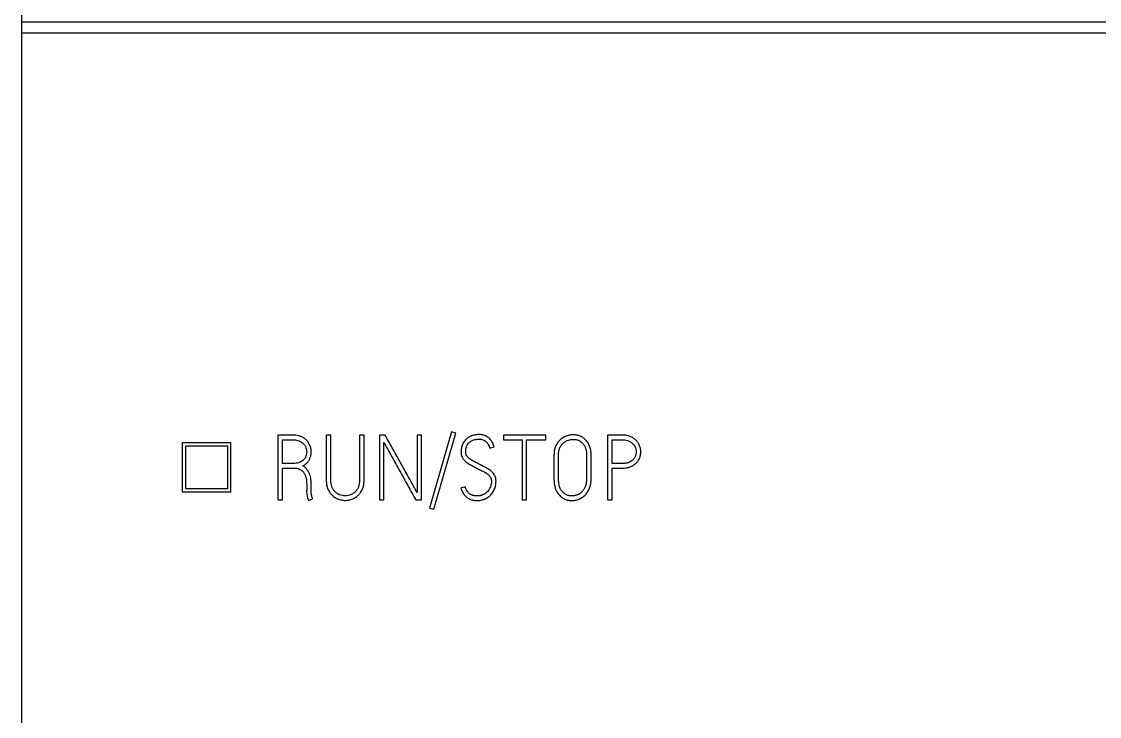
# Model space of a CAD drawing. Extents: x 0 to 420, y 0 to 297.
# Drawn here: x 90.48 to 123.69, y 188.92 to 210.32 of the extents above; entities that cross this region are included whole.
import ezdxf

# ---------------------------------------------------------------- set-up
doc = ezdxf.new("R2010")
doc.units = 0
doc.header["$LTSCALE"] = 23.1
doc.layers.add('10000_FRONT', color=7, linetype='CONTINUOUS')
doc.layers.add('10500_FRONT_LABELING', color=7, linetype='CONTINUOUS')

msp = doc.modelspace()

# ---------------------------------------------------------------- linework, layer by layer
at = {"layer": '10000_FRONT', "color": 7, "linetype": 'CONTINUOUS'}
for p, q in [((90.478, 232.835), (90.478, 142.835)), ((90.478, 210.315), (161.978, 210.315)), ((90.478, 209.982), (161.978, 209.982)), ((95.428, 197.343), (95.428, 195.841)), ((96.928, 197.343), (95.428, 197.343)), ((96.928, 195.841), (96.928, 197.343)), ((95.528, 197.243), (95.528, 195.941)), ((96.828, 197.243), (95.528, 197.243)), ((96.828, 195.941), (96.828, 197.243)), ((95.528, 195.941), (96.828, 195.941)), ((95.428, 195.841), (96.928, 195.841))]:
    msp.add_line(p, q, dxfattribs=at)
at = {"layer": '10500_FRONT_LABELING', "color": 7, "linetype": 'CONTINUOUS'}
for p, q in [((103.723, 197.682), (103.049, 195.338)), ((103.185, 195.299), (103.859, 197.643)), ((103.859, 197.643), (103.723, 197.682)), ((98.378, 197.585), (98.378, 195.585)), ((98.838, 197.585), (98.378, 197.585)), ((98.519, 196.711), (98.519, 197.443)), ((98.519, 197.443), (98.838, 197.443)), ((99.867, 197.587), (99.867, 196.178)), ((100.009, 197.587), (99.867, 197.587)), ((100.009, 196.178), (100.009, 197.587)), ((100.888, 197.587), (100.888, 196.178)), ((101.029, 197.587), (100.888, 197.587)), ((101.029, 196.178), (101.029, 197.587)), ((101.504, 197.585), (101.504, 195.585)), ((101.684, 197.585), (101.504, 197.585)), ((101.642, 195.585), (101.642, 197.36)), ((102.663, 197.585), (102.663, 195.815)), ((102.805, 197.585), (102.663, 197.585)), ((102.805, 195.585), (102.805, 197.585)), ((105.326, 197.582), (105.326, 197.44)), ((106.633, 197.582), (105.326, 197.582)), ((105.326, 197.44), (105.898, 197.44)), ((105.898, 197.44), (105.898, 195.585)), ((106.039, 195.585), (106.039, 197.44)), ((106.039, 197.44), (106.633, 197.44)), ((106.633, 197.44), (106.633, 197.582)), ((108.53, 197.585), (108.53, 195.585)), ((108.991, 197.585), (108.53, 197.585)), ((108.672, 196.708), (108.672, 197.443)), ((108.672, 197.443), (108.991, 197.443)), ((104.907, 197.18), (105.043, 197.218)), ((106.882, 196.98), (106.882, 196.217)), ((107.021, 196.217), (107.021, 196.98)), ((107.884, 196.98), (107.884, 196.217)), ((108.025, 196.217), (108.025, 196.98)), ((98.86, 196.711), (98.519, 196.711)), ((108.991, 196.708), (108.672, 196.708)), ((98.519, 195.585), (98.519, 196.569)), ((98.519, 196.569), (98.855, 196.569)), ((108.672, 195.585), (108.672, 196.566)), ((108.672, 196.566), (108.991, 196.566)), ((99.262, 196.07), (99.262, 195.895)), ((99.401, 195.987), (99.401, 196.042)), ((104.147, 195.992), (104.011, 195.953)), ((99.262, 195.895), (99.26, 195.87)), ((99.315, 195.571), (99.445, 195.621)), ((98.378, 195.585), (98.519, 195.585)), ((101.504, 195.585), (101.642, 195.585)), ((102.63, 195.585), (102.805, 195.585)), ((103.049, 195.338), (103.185, 195.299)), ((105.898, 195.585), (106.039, 195.585)), ((108.53, 195.585), (108.672, 195.585))]:
    msp.add_line(p, q, dxfattribs=at)
for points, knots in [([(105.043, 197.218), (105.031, 197.259), (105.015, 197.299), (104.987, 197.356), (104.976, 197.374), (104.959, 197.401), (104.952, 197.409), (104.94, 197.427), (104.933, 197.435), (104.898, 197.476), (104.866, 197.505), (104.795, 197.553), (104.756, 197.571), (104.705, 197.586), (104.694, 197.588), (104.673, 197.593), (104.663, 197.595), (104.631, 197.599), (104.61, 197.601), (104.567, 197.602), (104.546, 197.601), (104.503, 197.598), (104.482, 197.595), (104.418, 197.585), (104.377, 197.575), (104.327, 197.556), (104.317, 197.552), (104.298, 197.543), (104.288, 197.538), (104.26, 197.523), (104.242, 197.512), (104.216, 197.493), (104.207, 197.487), (104.191, 197.473), (104.183, 197.466), (104.159, 197.443), (104.145, 197.427), (104.119, 197.394), (104.107, 197.376), (104.09, 197.349), (104.085, 197.339), (104.075, 197.32), (104.071, 197.31), (104.058, 197.281), (104.051, 197.261), (104.041, 197.23), (104.039, 197.22), (104.034, 197.199), (104.031, 197.189), (104.026, 197.157), (104.023, 197.136), (104.02, 197.093), (104.019, 197.072), (104.02, 197.04), (104.021, 197.029), (104.023, 197.008), (104.024, 196.997), (104.03, 196.965), (104.035, 196.945), (104.047, 196.915), (104.052, 196.905), (104.062, 196.886), (104.068, 196.877), (104.079, 196.859), (104.086, 196.85), (104.099, 196.833), (104.106, 196.825), (104.12, 196.809), (104.127, 196.801), (104.142, 196.786), (104.15, 196.779), (104.174, 196.758), (104.191, 196.745), (104.226, 196.72), (104.244, 196.708), (104.28, 196.686), (104.299, 196.675), (104.337, 196.655), (104.356, 196.646), (104.394, 196.626), (104.413, 196.616), (104.451, 196.595), (104.47, 196.585), (104.507, 196.564), (104.526, 196.554), (104.564, 196.534), (104.583, 196.524), (104.621, 196.505), (104.641, 196.495), (104.679, 196.477), (104.699, 196.468), (104.737, 196.448), (104.755, 196.437), (104.783, 196.42), (104.792, 196.415), (104.81, 196.403), (104.819, 196.396), (104.836, 196.383), (104.844, 196.377), (104.861, 196.362), (104.868, 196.355), (104.883, 196.34), (104.89, 196.332), (104.904, 196.315), (104.911, 196.306), (104.922, 196.288), (104.927, 196.279), (104.936, 196.259), (104.94, 196.249), (104.946, 196.228), (104.949, 196.218), (104.952, 196.197), (104.953, 196.186), (104.955, 196.153), (104.954, 196.132), (104.95, 196.09), (104.946, 196.068), (104.936, 196.027), (104.93, 196.006), (104.915, 195.966), (104.906, 195.947), (104.89, 195.919), (104.884, 195.909), (104.873, 195.891), (104.866, 195.883), (104.847, 195.857), (104.833, 195.841), (104.81, 195.819), (104.802, 195.812), (104.785, 195.799), (104.776, 195.792), (104.732, 195.761), (104.694, 195.741), (104.643, 195.725), (104.632, 195.723), (104.611, 195.718), (104.579, 195.713), (104.547, 195.71), (104.515, 195.709), (104.504, 195.709), (104.483, 195.71), (104.472, 195.711), (104.44, 195.714), (104.419, 195.717), (104.388, 195.725), (104.377, 195.728), (104.357, 195.735), (104.347, 195.739), (104.318, 195.753), (104.299, 195.764), (104.273, 195.784), (104.265, 195.791), (104.249, 195.805), (104.241, 195.813), (104.22, 195.837), (104.207, 195.854), (104.189, 195.882), (104.184, 195.891), (104.174, 195.911), (104.17, 195.92), (104.158, 195.95), (104.151, 195.971), (104.147, 195.992)], [0, 0, 0, 0, 0.03125, 0.03125, 0.046875, 0.046875, 0.054688, 0.054688, 0.0625, 0.0625, 0.09375, 0.09375, 0.125, 0.125, 0.132812, 0.132812, 0.140625, 0.140625, 0.15625, 0.15625, 0.171875, 0.171875, 0.1875, 0.1875, 0.21875, 0.21875, 0.226562, 0.226562, 0.234375, 0.234375, 0.25, 0.25, 0.257812, 0.257812, 0.265625, 0.265625, 0.28125, 0.28125, 0.296875, 0.296875, 0.304688, 0.304688, 0.3125, 0.3125, 0.328125, 0.328125, 0.335938, 0.335938, 0.34375, 0.34375, 0.359375, 0.359375, 0.375, 0.375, 0.382812, 0.382812, 0.390625, 0.390625, 0.40625, 0.40625, 0.414062, 0.414062, 0.421875, 0.421875, 0.429688, 0.429688, 0.4375, 0.4375, 0.445312, 0.445312, 0.453125, 0.453125, 0.46875, 0.46875, 0.484375, 0.484375, 0.5, 0.5, 0.515625, 0.515625, 0.53125, 0.53125, 0.546875, 0.546875, 0.5625, 0.5625, 0.578125, 0.578125, 0.59375, 0.59375, 0.609375, 0.609375, 0.625, 0.625, 0.632812, 0.632812, 0.640625, 0.640625, 0.648438, 0.648438, 0.65625, 0.65625, 0.664062, 0.664062, 0.671875, 0.671875, 0.679688, 0.679688, 0.6875, 0.6875, 0.695312, 0.695312, 0.703125, 0.703125, 0.71875, 0.71875, 0.734375, 0.734375, 0.75, 0.75, 0.765625, 0.765625, 0.773438, 0.773438, 0.78125, 0.78125, 0.796875, 0.796875, 0.804688, 0.804688, 0.8125, 0.8125, 0.84375, 0.84375, 0.851562, 0.851562, 0.859375, 0.875, 0.875, 0.882812, 0.882812, 0.890625, 0.890625, 0.90625, 0.90625, 0.914062, 0.914062, 0.921875, 0.921875, 0.9375, 0.9375, 0.945312, 0.945312, 0.953125, 0.953125, 0.96875, 0.96875, 0.976562, 0.976562, 0.984375, 0.984375, 1, 1, 1, 1]), ([(99.146, 196.639), (99.172, 196.652), (99.196, 196.667), (99.231, 196.693), (99.242, 196.702), (99.264, 196.721), (99.274, 196.732), (99.303, 196.764), (99.32, 196.787), (99.342, 196.824), (99.348, 196.837), (99.361, 196.863), (99.366, 196.877), (99.382, 196.917), (99.39, 196.945), (99.398, 196.987), (99.4, 197.002), (99.403, 197.031), (99.404, 197.045), (99.404, 197.088), (99.402, 197.117), (99.395, 197.16), (99.393, 197.174), (99.386, 197.202), (99.382, 197.216), (99.368, 197.257), (99.357, 197.283), (99.337, 197.322), (99.329, 197.334), (99.314, 197.358), (99.305, 197.37), (99.279, 197.404), (99.259, 197.425), (99.227, 197.454), (99.216, 197.464), (99.193, 197.481), (99.181, 197.489), (99.144, 197.512), (99.119, 197.525), (99.079, 197.542), (99.065, 197.548), (99.038, 197.557), (98.996, 197.569), (98.954, 197.577), (98.896, 197.583), (98.867, 197.585), (98.838, 197.585)], [0, 0, 0, 0, 0.0625, 0.0625, 0.09375, 0.09375, 0.125, 0.125, 0.1875, 0.1875, 0.21875, 0.21875, 0.25, 0.25, 0.3125, 0.3125, 0.34375, 0.34375, 0.375, 0.375, 0.4375, 0.4375, 0.46875, 0.46875, 0.5, 0.5, 0.5625, 0.5625, 0.59375, 0.59375, 0.625, 0.625, 0.6875, 0.6875, 0.71875, 0.71875, 0.75, 0.75, 0.8125, 0.8125, 0.84375, 0.84375, 0.875, 0.9375, 0.9375, 1, 1, 1, 1]), ([(98.838, 197.443), (98.864, 197.443), (98.89, 197.442), (98.94, 197.435), (98.966, 197.429), (99.015, 197.414), (99.039, 197.403), (99.084, 197.38), (99.105, 197.366), (99.136, 197.342), (99.146, 197.333), (99.164, 197.315), (99.182, 197.297), (99.197, 197.276), (99.211, 197.254), (99.218, 197.243), (99.235, 197.208), (99.244, 197.184), (99.254, 197.146), (99.256, 197.134), (99.26, 197.108), (99.261, 197.095), (99.263, 197.07), (99.263, 197.057), (99.261, 197.031), (99.26, 197.018), (99.253, 196.98), (99.247, 196.955), (99.232, 196.919), (99.227, 196.907), (99.215, 196.884), (99.208, 196.873), (99.185, 196.842), (99.168, 196.823), (99.129, 196.789), (99.107, 196.775), (99.073, 196.756), (99.062, 196.751), (99.038, 196.74), (99.026, 196.736), (98.989, 196.724), (98.964, 196.719), (98.912, 196.712), (98.886, 196.711), (98.86, 196.711)], [0, 0, 0, 0, 0.0625, 0.0625, 0.125, 0.125, 0.1875, 0.1875, 0.25, 0.25, 0.28125, 0.28125, 0.3125, 0.34375, 0.34375, 0.375, 0.375, 0.4375, 0.4375, 0.46875, 0.46875, 0.5, 0.5, 0.53125, 0.53125, 0.5625, 0.5625, 0.625, 0.625, 0.65625, 0.65625, 0.6875, 0.6875, 0.75, 0.75, 0.8125, 0.8125, 0.84375, 0.84375, 0.875, 0.875, 0.9375, 0.9375, 1, 1, 1, 1]), ([(101.642, 197.36), (101.652, 197.341), (101.662, 197.322), (101.682, 197.285), (101.693, 197.267), (101.724, 197.211), (101.745, 197.175), (101.807, 197.064), (101.848, 196.99), (101.972, 196.768), (102.053, 196.62), (102.157, 196.435), (102.177, 196.398), (102.219, 196.324), (102.239, 196.287), (102.301, 196.176), (102.342, 196.102), (102.465, 195.88), (102.548, 195.733), (102.63, 195.585)], [0, 0, 0, 0, 0.03125, 0.03125, 0.0625, 0.0625, 0.125, 0.125, 0.25, 0.25, 0.5, 0.5, 0.5625, 0.5625, 0.625, 0.625, 0.75, 0.75, 1, 1, 1, 1]), ([(102.663, 195.815), (102.643, 195.852), (102.623, 195.889), (102.582, 195.962), (102.561, 195.999), (102.5, 196.11), (102.459, 196.183), (102.336, 196.404), (102.254, 196.552), (102.091, 196.847), (102.01, 196.994), (101.847, 197.289), (101.765, 197.437), (101.684, 197.585)], [0, 0, 0, 0, 0.0625, 0.0625, 0.125, 0.125, 0.25, 0.25, 0.5, 0.5, 0.75, 0.75, 1, 1, 1, 1]), ([(104.011, 195.953), (104.023, 195.912), (104.039, 195.872), (104.068, 195.815), (104.079, 195.796), (104.097, 195.769), (104.103, 195.761), (104.116, 195.743), (104.123, 195.735), (104.144, 195.711), (104.159, 195.696), (104.184, 195.675), (104.192, 195.668), (104.21, 195.655), (104.219, 195.649), (104.264, 195.62), (104.303, 195.602), (104.355, 195.587), (104.366, 195.584), (104.387, 195.58), (104.398, 195.578), (104.429, 195.572), (104.451, 195.57), (104.493, 195.568), (104.515, 195.568), (104.547, 195.569), (104.558, 195.569), (104.58, 195.571), (104.59, 195.572), (104.622, 195.577), (104.643, 195.581), (104.684, 195.591), (104.705, 195.598), (104.735, 195.61), (104.745, 195.614), (104.765, 195.623), (104.774, 195.628), (104.803, 195.643), (104.821, 195.654), (104.857, 195.678), (104.874, 195.69), (104.899, 195.711), (104.907, 195.719), (104.923, 195.733), (104.93, 195.741), (104.967, 195.78), (104.992, 195.815), (105.019, 195.861), (105.025, 195.871), (105.034, 195.89), (105.039, 195.9), (105.052, 195.929), (105.06, 195.949), (105.073, 195.99), (105.079, 196.011), (105.085, 196.043), (105.087, 196.053), (105.091, 196.075), (105.092, 196.085), (105.095, 196.118), (105.096, 196.139), (105.096, 196.182), (105.094, 196.203), (105.088, 196.246), (105.083, 196.268), (105.073, 196.298), (105.069, 196.308), (105.061, 196.328), (105.056, 196.338), (105.04, 196.366), (105.016, 196.402), (104.987, 196.434), (104.964, 196.457), (104.956, 196.464), (104.94, 196.478), (104.915, 196.499), (104.889, 196.517), (104.853, 196.541), (104.835, 196.552), (104.798, 196.573), (104.779, 196.583), (104.741, 196.602), (104.722, 196.611), (104.684, 196.63), (104.665, 196.64), (104.627, 196.66), (104.609, 196.67), (104.571, 196.69), (104.553, 196.7), (104.515, 196.72), (104.496, 196.73), (104.458, 196.749), (104.439, 196.759), (104.401, 196.778), (104.382, 196.788), (104.345, 196.809), (104.327, 196.82), (104.291, 196.843), (104.274, 196.855), (104.241, 196.883), (104.226, 196.898), (104.206, 196.923), (104.199, 196.932), (104.191, 196.945), (104.188, 196.95), (104.183, 196.96), (104.181, 196.964), (104.175, 196.979), (104.171, 196.989), (104.166, 197.01), (104.164, 197.021), (104.162, 197.042), (104.161, 197.053), (104.161, 197.074), (104.161, 197.095), (104.163, 197.117), (104.165, 197.138), (104.167, 197.149), (104.172, 197.18), (104.177, 197.201), (104.187, 197.231), (104.191, 197.241), (104.2, 197.26), (104.205, 197.27), (104.222, 197.298), (104.234, 197.315), (104.255, 197.339), (104.262, 197.347), (104.278, 197.362), (104.286, 197.369), (104.311, 197.39), (104.329, 197.401), (104.357, 197.416), (104.367, 197.42), (104.387, 197.429), (104.397, 197.433), (104.428, 197.442), (104.448, 197.447), (104.48, 197.452), (104.491, 197.453), (104.512, 197.455), (104.522, 197.457), (104.554, 197.459), (104.576, 197.46), (104.607, 197.459), (104.618, 197.458), (104.639, 197.455), (104.65, 197.453), (104.681, 197.446), (104.701, 197.438), (104.729, 197.423), (104.738, 197.418), (104.756, 197.406), (104.765, 197.4), (104.781, 197.387), (104.789, 197.38), (104.805, 197.365), (104.812, 197.357), (104.826, 197.341), (104.832, 197.332), (104.845, 197.315), (104.851, 197.306), (104.867, 197.279), (104.877, 197.259), (104.894, 197.22), (104.901, 197.2), (104.907, 197.18)], [0, 0, 0, 0, 0.03125, 0.03125, 0.046875, 0.046875, 0.054688, 0.054688, 0.0625, 0.0625, 0.078125, 0.078125, 0.085938, 0.085938, 0.09375, 0.09375, 0.125, 0.125, 0.132812, 0.132812, 0.140625, 0.140625, 0.15625, 0.15625, 0.171875, 0.171875, 0.179688, 0.179688, 0.1875, 0.1875, 0.203125, 0.203125, 0.21875, 0.21875, 0.226562, 0.226562, 0.234375, 0.234375, 0.25, 0.25, 0.265625, 0.265625, 0.273438, 0.273438, 0.28125, 0.28125, 0.3125, 0.3125, 0.320312, 0.320312, 0.328125, 0.328125, 0.34375, 0.34375, 0.359375, 0.359375, 0.367188, 0.367188, 0.375, 0.375, 0.390625, 0.390625, 0.40625, 0.40625, 0.421875, 0.421875, 0.429688, 0.429688, 0.4375, 0.4375, 0.453125, 0.46875, 0.46875, 0.476562, 0.476562, 0.484375, 0.5, 0.5, 0.515625, 0.515625, 0.53125, 0.53125, 0.546875, 0.546875, 0.5625, 0.5625, 0.578125, 0.578125, 0.59375, 0.59375, 0.609375, 0.609375, 0.625, 0.625, 0.640625, 0.640625, 0.65625, 0.65625, 0.671875, 0.671875, 0.6875, 0.6875, 0.695312, 0.695312, 0.699219, 0.699219, 0.703125, 0.703125, 0.710938, 0.710938, 0.71875, 0.71875, 0.726562, 0.726562, 0.734375, 0.742188, 0.742188, 0.75, 0.75, 0.765625, 0.765625, 0.773438, 0.773438, 0.78125, 0.78125, 0.796875, 0.796875, 0.804688, 0.804688, 0.8125, 0.8125, 0.828125, 0.828125, 0.835938, 0.835938, 0.84375, 0.84375, 0.859375, 0.859375, 0.867188, 0.867188, 0.875, 0.875, 0.890625, 0.890625, 0.898438, 0.898438, 0.90625, 0.90625, 0.921875, 0.921875, 0.929688, 0.929688, 0.9375, 0.9375, 0.945312, 0.945312, 0.953125, 0.953125, 0.960938, 0.960938, 0.96875, 0.96875, 0.984375, 0.984375, 1, 1, 1, 1]), ([(108.025, 196.98), (108.025, 197.019), (108.023, 197.058), (108.012, 197.135), (108.003, 197.173), (107.985, 197.229), (107.978, 197.247), (107.963, 197.283), (107.946, 197.318), (107.925, 197.351), (107.903, 197.383), (107.891, 197.399), (107.865, 197.429), (107.851, 197.443), (107.823, 197.469), (107.808, 197.482), (107.785, 197.5), (107.777, 197.505), (107.76, 197.516), (107.752, 197.521), (107.726, 197.536), (107.709, 197.544), (107.673, 197.56), (107.654, 197.566), (107.626, 197.575), (107.617, 197.578), (107.598, 197.582), (107.588, 197.584), (107.539, 197.593), (107.5, 197.596), (107.441, 197.595), (107.422, 197.594), (107.383, 197.589), (107.363, 197.585), (107.306, 197.572), (107.269, 197.56), (107.224, 197.54), (107.215, 197.536), (107.197, 197.527), (107.188, 197.523), (107.163, 197.508), (107.146, 197.498), (107.115, 197.475), (107.099, 197.463), (107.077, 197.444), (107.07, 197.438), (107.055, 197.424), (107.048, 197.417), (107.028, 197.395), (107.016, 197.381), (106.992, 197.349), (106.981, 197.333), (106.961, 197.3), (106.952, 197.283), (106.934, 197.247), (106.927, 197.229), (106.913, 197.192), (106.908, 197.174), (106.898, 197.136), (106.894, 197.117), (106.888, 197.078), (106.886, 197.058), (106.883, 197.019), (106.882, 197), (106.882, 196.98)], [0, 0, 0, 0, 0.0625, 0.0625, 0.125, 0.125, 0.15625, 0.15625, 0.1875, 0.21875, 0.21875, 0.25, 0.25, 0.28125, 0.28125, 0.3125, 0.3125, 0.328125, 0.328125, 0.34375, 0.34375, 0.375, 0.375, 0.40625, 0.40625, 0.421875, 0.421875, 0.4375, 0.4375, 0.5, 0.5, 0.53125, 0.53125, 0.5625, 0.5625, 0.625, 0.625, 0.640625, 0.640625, 0.65625, 0.65625, 0.6875, 0.6875, 0.71875, 0.71875, 0.734375, 0.734375, 0.75, 0.75, 0.78125, 0.78125, 0.8125, 0.8125, 0.84375, 0.84375, 0.875, 0.875, 0.90625, 0.90625, 0.9375, 0.9375, 0.96875, 0.96875, 1, 1, 1, 1]), ([(107.021, 196.98), (107.021, 197.01), (107.023, 197.04), (107.032, 197.098), (107.038, 197.127), (107.051, 197.163), (107.054, 197.17), (107.059, 197.184), (107.068, 197.204), (107.079, 197.224), (107.101, 197.262), (107.118, 197.287), (107.144, 197.315), (107.149, 197.32), (107.16, 197.331), (107.176, 197.346), (107.193, 197.36), (107.218, 197.378), (107.23, 197.386), (107.256, 197.401), (107.27, 197.407), (107.311, 197.426), (107.339, 197.435), (107.383, 197.445), (107.398, 197.448), (107.428, 197.452), (107.443, 197.453), (107.488, 197.455), (107.518, 197.453), (107.562, 197.446), (107.577, 197.442), (107.606, 197.434), (107.634, 197.424), (107.661, 197.41), (107.687, 197.395), (107.699, 197.386), (107.723, 197.368), (107.735, 197.358), (107.757, 197.338), (107.767, 197.327), (107.797, 197.292), (107.814, 197.268), (107.835, 197.228), (107.841, 197.215), (107.852, 197.186), (107.857, 197.172), (107.869, 197.129), (107.875, 197.1), (107.882, 197.04), (107.884, 197.01), (107.884, 196.98)], [0, 0, 0, 0, 0.0625, 0.0625, 0.125, 0.125, 0.140625, 0.140625, 0.15625, 0.1875, 0.1875, 0.25, 0.25, 0.265625, 0.265625, 0.28125, 0.3125, 0.3125, 0.34375, 0.34375, 0.375, 0.375, 0.4375, 0.4375, 0.46875, 0.46875, 0.5, 0.5, 0.5625, 0.5625, 0.59375, 0.59375, 0.625, 0.65625, 0.65625, 0.6875, 0.6875, 0.71875, 0.71875, 0.75, 0.75, 0.8125, 0.8125, 0.84375, 0.84375, 0.875, 0.875, 0.9375, 0.9375, 1, 1, 1, 1]), ([(108.991, 196.566), (109.026, 196.566), (109.062, 196.569), (109.132, 196.578), (109.166, 196.585), (109.217, 196.601), (109.234, 196.607), (109.267, 196.62), (109.283, 196.628), (109.314, 196.645), (109.329, 196.654), (109.359, 196.674), (109.373, 196.685), (109.414, 196.719), (109.438, 196.744), (109.471, 196.786), (109.481, 196.801), (109.499, 196.832), (109.507, 196.848), (109.529, 196.896), (109.54, 196.93), (109.554, 197), (109.557, 197.035), (109.556, 197.089), (109.555, 197.106), (109.551, 197.142), (109.548, 197.16), (109.536, 197.211), (109.525, 197.245), (109.506, 197.286), (109.503, 197.294), (109.494, 197.31), (109.49, 197.317), (109.477, 197.34), (109.467, 197.355), (109.446, 197.383), (109.435, 197.397), (109.41, 197.423), (109.398, 197.436), (109.357, 197.471), (109.328, 197.491), (109.282, 197.517), (109.266, 197.525), (109.234, 197.54), (109.217, 197.547), (109.184, 197.558), (109.167, 197.563), (109.132, 197.571), (109.115, 197.575), (109.062, 197.582), (109.026, 197.585), (108.991, 197.585)], [0, 0, 0, 0, 0.0625, 0.0625, 0.125, 0.125, 0.15625, 0.15625, 0.1875, 0.1875, 0.21875, 0.21875, 0.25, 0.25, 0.3125, 0.3125, 0.34375, 0.34375, 0.375, 0.375, 0.4375, 0.4375, 0.5, 0.5, 0.53125, 0.53125, 0.5625, 0.5625, 0.625, 0.625, 0.640625, 0.640625, 0.65625, 0.65625, 0.6875, 0.6875, 0.71875, 0.71875, 0.75, 0.75, 0.8125, 0.8125, 0.84375, 0.84375, 0.875, 0.875, 0.90625, 0.90625, 0.9375, 0.9375, 1, 1, 1, 1]), ([(108.991, 197.443), (109.017, 197.443), (109.043, 197.442), (109.095, 197.434), (109.12, 197.429), (109.171, 197.412), (109.195, 197.402), (109.229, 197.383), (109.24, 197.376), (109.262, 197.362), (109.273, 197.354), (109.303, 197.329), (109.321, 197.31), (109.345, 197.28), (109.353, 197.269), (109.367, 197.246), (109.373, 197.235), (109.39, 197.199), (109.399, 197.175), (109.408, 197.136), (109.41, 197.123), (109.414, 197.097), (109.415, 197.084), (109.415, 197.058), (109.415, 197.045), (109.412, 197.019), (109.411, 197.006), (109.403, 196.967), (109.395, 196.943), (109.379, 196.907), (109.372, 196.895), (109.359, 196.873), (109.351, 196.862), (109.335, 196.842), (109.326, 196.832), (109.307, 196.814), (109.297, 196.805), (109.266, 196.781), (109.243, 196.767), (109.208, 196.75), (109.196, 196.744), (109.172, 196.735), (109.159, 196.731), (109.134, 196.724), (109.121, 196.721), (109.096, 196.716), (109.082, 196.714), (109.043, 196.709), (109.017, 196.708), (108.991, 196.708)], [0, 0, 0, 0, 0.0625, 0.0625, 0.125, 0.125, 0.1875, 0.1875, 0.21875, 0.21875, 0.25, 0.25, 0.3125, 0.3125, 0.34375, 0.34375, 0.375, 0.375, 0.4375, 0.4375, 0.46875, 0.46875, 0.5, 0.5, 0.53125, 0.53125, 0.5625, 0.5625, 0.625, 0.625, 0.65625, 0.65625, 0.6875, 0.6875, 0.71875, 0.71875, 0.75, 0.75, 0.8125, 0.8125, 0.84375, 0.84375, 0.875, 0.875, 0.90625, 0.90625, 0.9375, 0.9375, 1, 1, 1, 1]), ([(99.401, 196.042), (99.401, 196.099), (99.398, 196.156), (99.388, 196.24), (99.383, 196.268), (99.371, 196.323), (99.363, 196.35), (99.349, 196.39), (99.343, 196.403), (99.331, 196.429), (99.325, 196.442), (99.304, 196.479), (99.288, 196.502), (99.263, 196.536), (99.254, 196.547), (99.235, 196.568), (99.225, 196.578), (99.193, 196.607), (99.171, 196.624), (99.146, 196.639)], [0, 0, 0, 0, 0.25, 0.25, 0.375, 0.375, 0.5, 0.5, 0.5625, 0.5625, 0.625, 0.625, 0.75, 0.75, 0.8125, 0.8125, 0.875, 0.875, 1, 1, 1, 1]), ([(98.855, 196.569), (98.885, 196.569), (98.916, 196.567), (98.961, 196.559), (98.976, 196.556), (98.998, 196.549), (99.005, 196.547), (99.02, 196.542), (99.027, 196.539), (99.063, 196.524), (99.089, 196.509), (99.119, 196.484), (99.125, 196.479), (99.136, 196.469), (99.142, 196.464), (99.158, 196.447), (99.167, 196.435), (99.185, 196.41), (99.193, 196.397), (99.208, 196.369), (99.214, 196.356), (99.225, 196.327), (99.23, 196.313), (99.239, 196.283), (99.243, 196.268), (99.252, 196.223), (99.256, 196.193), (99.261, 196.131), (99.262, 196.101), (99.262, 196.07)], [0, 0, 0, 0, 0.125, 0.125, 0.1875, 0.1875, 0.21875, 0.21875, 0.25, 0.25, 0.375, 0.375, 0.40625, 0.40625, 0.4375, 0.4375, 0.5, 0.5, 0.5625, 0.5625, 0.625, 0.625, 0.6875, 0.6875, 0.75, 0.75, 0.875, 0.875, 1, 1, 1, 1]), ([(99.445, 195.621), (99.434, 195.65), (99.424, 195.679), (99.414, 195.724), (99.411, 195.739), (99.406, 195.77), (99.404, 195.786), (99.401, 195.816), (99.4, 195.832), (99.399, 195.863), (99.398, 195.878), (99.398, 195.902), (99.398, 195.909), (99.398, 195.925), (99.398, 195.933), (99.398, 195.948), (99.399, 195.956), (99.399, 195.971), (99.4, 195.979), (99.401, 195.987)], [0, 0, 0, 0, 0.25, 0.25, 0.375, 0.375, 0.5, 0.5, 0.625, 0.625, 0.75, 0.75, 0.8125, 0.8125, 0.875, 0.875, 0.9375, 0.9375, 1, 1, 1, 1]), ([(99.867, 196.178), (99.867, 196.139), (99.87, 196.1), (99.878, 196.042), (99.882, 196.023), (99.889, 195.995), (99.892, 195.985), (99.898, 195.966), (99.901, 195.957), (99.918, 195.911), (99.935, 195.876), (99.965, 195.827), (99.976, 195.811), (100, 195.779), (100.013, 195.764), (100.054, 195.722), (100.084, 195.697), (100.124, 195.669), (100.133, 195.664), (100.149, 195.654), (100.158, 195.649), (100.184, 195.635), (100.202, 195.627), (100.256, 195.604), (100.293, 195.593), (100.371, 195.577), (100.409, 195.574), (100.468, 195.573), (100.487, 195.574), (100.526, 195.578), (100.546, 195.581), (100.604, 195.592), (100.641, 195.603), (100.686, 195.622), (100.695, 195.626), (100.713, 195.634), (100.722, 195.639), (100.748, 195.653), (100.765, 195.663), (100.813, 195.696), (100.842, 195.721), (100.876, 195.756), (100.883, 195.763), (100.896, 195.778), (100.902, 195.786), (100.92, 195.809), (100.931, 195.826), (100.951, 195.859), (100.96, 195.876), (100.978, 195.911), (100.985, 195.929), (100.999, 195.966), (101.005, 195.985), (101.014, 196.022), (101.018, 196.041), (101.024, 196.08), (101.026, 196.1), (101.029, 196.139), (101.029, 196.158), (101.029, 196.178)], [0, 0, 0, 0, 0.0625, 0.0625, 0.09375, 0.09375, 0.109375, 0.109375, 0.125, 0.125, 0.1875, 0.1875, 0.21875, 0.21875, 0.25, 0.25, 0.3125, 0.3125, 0.328125, 0.328125, 0.34375, 0.34375, 0.375, 0.375, 0.4375, 0.4375, 0.5, 0.5, 0.53125, 0.53125, 0.5625, 0.5625, 0.625, 0.625, 0.640625, 0.640625, 0.65625, 0.65625, 0.6875, 0.6875, 0.75, 0.75, 0.765625, 0.765625, 0.78125, 0.78125, 0.8125, 0.8125, 0.84375, 0.84375, 0.875, 0.875, 0.90625, 0.90625, 0.9375, 0.9375, 0.96875, 0.96875, 1, 1, 1, 1]), ([(100.888, 196.178), (100.888, 196.148), (100.886, 196.119), (100.878, 196.06), (100.871, 196.031), (100.857, 195.989), (100.851, 195.975), (100.838, 195.948), (100.831, 195.935), (100.816, 195.909), (100.808, 195.897), (100.795, 195.878), (100.79, 195.873), (100.781, 195.861), (100.776, 195.855), (100.75, 195.828), (100.727, 195.808), (100.691, 195.783), (100.678, 195.775), (100.651, 195.761), (100.638, 195.755), (100.596, 195.738), (100.567, 195.73), (100.508, 195.718), (100.479, 195.715), (100.434, 195.715), (100.419, 195.716), (100.389, 195.719), (100.374, 195.721), (100.33, 195.729), (100.302, 195.738), (100.267, 195.751), (100.26, 195.754), (100.247, 195.761), (100.24, 195.764), (100.22, 195.775), (100.207, 195.782), (100.17, 195.807), (100.148, 195.827), (100.122, 195.854), (100.117, 195.86), (100.107, 195.871), (100.103, 195.877), (100.09, 195.895), (100.081, 195.908), (100.066, 195.933), (100.059, 195.946), (100.046, 195.974), (100.041, 195.988), (100.026, 196.03), (100.019, 196.059), (100.013, 196.103), (100.011, 196.118), (100.009, 196.148), (100.009, 196.163), (100.009, 196.178)], [0, 0, 0, 0, 0.0625, 0.0625, 0.125, 0.125, 0.15625, 0.15625, 0.1875, 0.1875, 0.21875, 0.21875, 0.234375, 0.234375, 0.25, 0.25, 0.3125, 0.3125, 0.34375, 0.34375, 0.375, 0.375, 0.4375, 0.4375, 0.5, 0.5, 0.53125, 0.53125, 0.5625, 0.5625, 0.625, 0.625, 0.640625, 0.640625, 0.65625, 0.65625, 0.6875, 0.6875, 0.75, 0.75, 0.765625, 0.765625, 0.78125, 0.78125, 0.8125, 0.8125, 0.84375, 0.84375, 0.875, 0.875, 0.9375, 0.9375, 0.96875, 0.96875, 1, 1, 1, 1]), ([(106.882, 196.217), (106.882, 196.176), (106.885, 196.136), (106.894, 196.057), (106.902, 196.017), (106.919, 195.959), (106.925, 195.939), (106.939, 195.902), (106.947, 195.883), (106.965, 195.847), (106.975, 195.83), (106.997, 195.796), (107.009, 195.779), (107.047, 195.732), (107.075, 195.703), (107.114, 195.672), (107.122, 195.666), (107.139, 195.654), (107.147, 195.649), (107.173, 195.633), (107.209, 195.614), (107.246, 195.599), (107.275, 195.59), (107.284, 195.587), (107.304, 195.582), (107.314, 195.58), (107.364, 195.57), (107.404, 195.567), (107.465, 195.569), (107.485, 195.57), (107.525, 195.575), (107.545, 195.579), (107.584, 195.588), (107.604, 195.594), (107.632, 195.604), (107.642, 195.608), (107.661, 195.615), (107.67, 195.619), (107.716, 195.641), (107.75, 195.661), (107.798, 195.698), (107.813, 195.711), (107.842, 195.74), (107.856, 195.754), (107.895, 195.8), (107.918, 195.834), (107.948, 195.886), (107.957, 195.904), (107.974, 195.941), (107.982, 195.96), (107.995, 195.997), (108, 196.017), (108.01, 196.056), (108.014, 196.076), (108.023, 196.136), (108.025, 196.176), (108.025, 196.217)], [0, 0, 0, 0, 0.0625, 0.0625, 0.125, 0.125, 0.15625, 0.15625, 0.1875, 0.1875, 0.21875, 0.21875, 0.25, 0.25, 0.3125, 0.3125, 0.328125, 0.328125, 0.34375, 0.34375, 0.375, 0.40625, 0.40625, 0.421875, 0.421875, 0.4375, 0.4375, 0.5, 0.5, 0.53125, 0.53125, 0.5625, 0.5625, 0.59375, 0.59375, 0.609375, 0.609375, 0.625, 0.625, 0.6875, 0.6875, 0.71875, 0.71875, 0.75, 0.75, 0.8125, 0.8125, 0.84375, 0.84375, 0.875, 0.875, 0.90625, 0.90625, 0.9375, 0.9375, 1, 1, 1, 1]), ([(107.884, 196.217), (107.884, 196.186), (107.882, 196.155), (107.876, 196.109), (107.873, 196.093), (107.866, 196.063), (107.862, 196.048), (107.848, 196.003), (107.836, 195.974), (107.814, 195.933), (107.806, 195.92), (107.789, 195.894), (107.78, 195.881), (107.75, 195.845), (107.728, 195.823), (107.692, 195.794), (107.68, 195.785), (107.66, 195.772), (107.653, 195.768), (107.639, 195.761), (107.632, 195.757), (107.597, 195.74), (107.568, 195.73), (107.522, 195.719), (107.507, 195.716), (107.476, 195.711), (107.461, 195.71), (107.43, 195.709), (107.414, 195.709), (107.383, 195.712), (107.367, 195.714), (107.322, 195.722), (107.292, 195.732), (107.249, 195.752), (107.236, 195.76), (107.21, 195.777), (107.197, 195.786), (107.174, 195.806), (107.162, 195.817), (107.141, 195.84), (107.121, 195.864), (107.103, 195.889), (107.087, 195.916), (107.08, 195.93), (107.06, 195.972), (107.05, 196.002), (107.039, 196.047), (107.035, 196.062), (107.03, 196.093), (107.028, 196.108), (107.023, 196.155), (107.021, 196.186), (107.021, 196.217)], [0, 0, 0, 0, 0.0625, 0.0625, 0.09375, 0.09375, 0.125, 0.125, 0.1875, 0.1875, 0.21875, 0.21875, 0.25, 0.25, 0.3125, 0.3125, 0.34375, 0.34375, 0.359375, 0.359375, 0.375, 0.375, 0.4375, 0.4375, 0.46875, 0.46875, 0.5, 0.5, 0.53125, 0.53125, 0.5625, 0.5625, 0.625, 0.625, 0.65625, 0.65625, 0.6875, 0.6875, 0.71875, 0.71875, 0.75, 0.78125, 0.78125, 0.8125, 0.8125, 0.875, 0.875, 0.90625, 0.90625, 0.9375, 0.9375, 1, 1, 1, 1]), ([(99.26, 195.87), (99.26, 195.845), (99.261, 195.819), (99.266, 195.768), (99.27, 195.743), (99.279, 195.693), (99.285, 195.668), (99.299, 195.619), (99.307, 195.595), (99.315, 195.571)], [0, 0, 0, 0, 0.25, 0.25, 0.5, 0.5, 0.75, 0.75, 1, 1, 1, 1])]:
    msp.add_open_spline(points, degree=3, knots=knots, dxfattribs=at)

doc.saveas('drawing.dxf')
